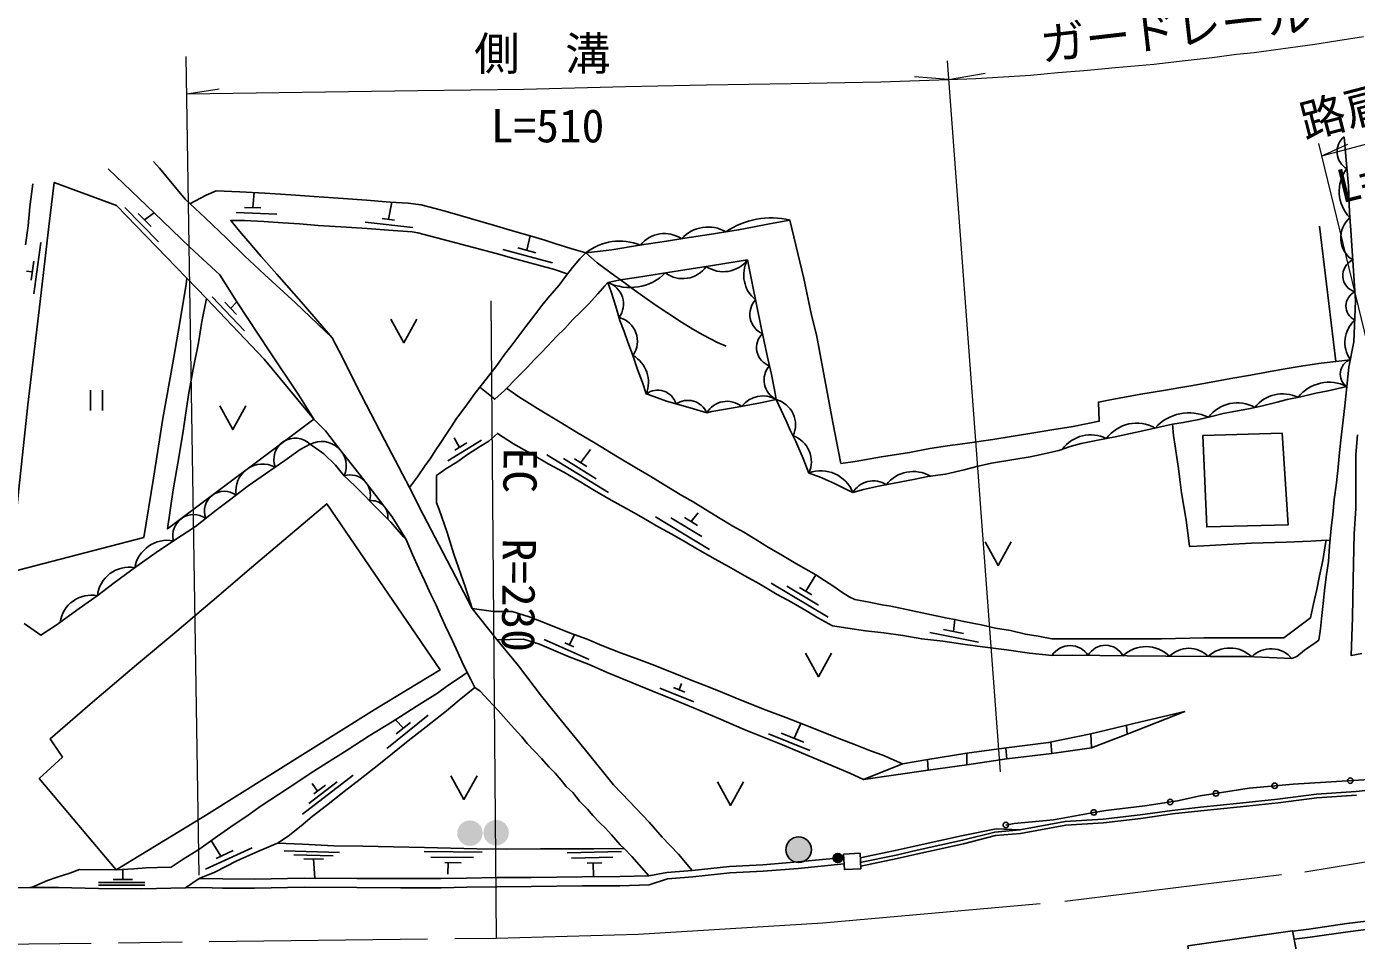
# Model space of a CAD drawing. Units: millimetres at full size, sheet at 1:1000; details may follow other scales. Extents: x 40000 to 680000, y 20000 to 380000.
# Drawn here: x 274200 to 347316, y 271157 to 321373 of the extents above; entities that cross this region are included whole.
import ezdxf
from ezdxf.enums import TextEntityAlignment as Align

# ---------------------------------------------------------------- set-up
doc = ezdxf.new("R2010")
doc.units = ezdxf.units.MM
doc.header["$LTSCALE"] = 1000
doc.linetypes.add('CHAIN', pattern=[18.5, 12, -1.5, 3.5, -1.5])
for name, color, linetype, lineweight in [('M-BGD', 7, 'Continuous', 25), ('M-BGD-EXST', 7, 'Continuous', 25), ('M-BMK', 2, 'CHAIN', 13), ('M-STR-HTXT', 7, 'Continuous', 13)]:
    doc.layers.add(name, color=color, linetype=linetype, lineweight=lineweight)
doc.styles.add('ＭＳ ゴシック', font='')
doc.styles.get('ＭＳ ゴシック').set_extended_font_data('MS Gothic')

msp = doc.modelspace()

# ---------------------------------------------------------------- hatches: boundary and pattern name
at = {"layer": 'M-BGD'}
for points in [[(297876, 277051, 1), (299276, 277051, 1)], [(299318, 277076, 1), (300718, 277076, 1)], [(315948, 276142, 1), (317348, 276142, 1)]]:
    msp.add_hatch(color=256, dxfattribs=at).paths.add_polyline_path(points)
at = {"layer": 'M-BGD-EXST'}
msp.add_hatch(color=256, dxfattribs=at).paths.add_polyline_path([(318583, 275568, 1), (319022, 275807, 0.41421), (318683, 275907, 0.41421)])

# ---------------------------------------------------------------- linework, layer by layer
at = {"layer": 'M-BGD'}
for p, q in [((286633, 311424), (286707, 312256)), ((294096, 310783), (294284, 311727)), ((279604, 311428), (281457, 309538)), ((280335, 311111), (281049, 310383)), ((280692, 310747), (281222, 311140)), ((285729, 311156), (287964, 311075)), ((286186, 311440), (287080, 311407)), ((293757, 310823), (294434, 310744)), ((292807, 310632), (295432, 310325)), ((346181, 302974), (345283, 310415)), ((274605, 306682), (274977, 309514)), ((301704, 309080), (301883, 309873)), ((300388, 309123), (303110, 308391)), ((301209, 309213), (302198, 308947)), ((274513, 307901), (274201, 307941)), ((274452, 307438), (274591, 308492)), ((284401, 306515), (286176, 304660)), ((285093, 306226), (285743, 305547)), ((285418, 305886), (285756, 306255)), ((277716, 301392), (277716, 300275)), ((278383, 301392), (278383, 300275)), ((297367, 297503), (299217, 298654)), ((297996, 298248), (297718, 298771)), ((297745, 298091), (298402, 298500)), ((302809, 297838), (306189, 295764)), ((303720, 297631), (305515, 296529)), ((304319, 297616), (305010, 297192)), ((304664, 297404), (305206, 298128)), ((308770, 294425), (311755, 292629)), ((308770, 294425), (311755, 292629)), ((309631, 294374), (311330, 293351)), ((310375, 294393), (311093, 293961)), ((310734, 294177), (311124, 294650)), ((317042, 290349), (317595, 291242)), ((315138, 290794), (318267, 288913)), ((316009, 290620), (317734, 289584)), ((316702, 290554), (317382, 290145)), ((323854, 288078), (326542, 287547)), ((324612, 288234), (325706, 288018)), ((325159, 288126), (325239, 288792)), ((302658, 287688), (305136, 286585)), ((303800, 287508), (304294, 287288)), ((304047, 287398), (304328, 287960)), ((310080, 284920), (310210, 285270)), ((309025, 285025), (310887, 284268)), ((309773, 285045), (310387, 284795)), ((294000, 281701), (296288, 283525)), ((294920, 282818), (294483, 283277)), ((294526, 282504), (295313, 283132)), ((316395, 282263), (316770, 283083)), ((334707, 282486), (334677, 282974)), ((314999, 282506), (317267, 281585)), ((315684, 282552), (316931, 282045)), ((332752, 281739), (332707, 282499)), ((328104, 281128), (328035, 281728)), ((330565, 281433), (330508, 282052)), ((323777, 280519), (323726, 281099)), ((325895, 280805), (325893, 281437)), ((289370, 278099), (292164, 280229)), ((289719, 278679), (291280, 279869)), ((290187, 279350), (289899, 279776)), ((289998, 279206), (290631, 279689)), ((284880, 275778), (284347, 276638)), ((284046, 275064), (286612, 276243)), ((284630, 275663), (285559, 276089)), ((288370, 276071), (291400, 275995)), ((288900, 275857), (291050, 275804)), ((296065, 276043), (299246, 276009)), ((296422, 275739), (298765, 275714)), ((303917, 275973), (306913, 276034)), ((304162, 275678), (306432, 275724)), ((279500, 274497), (279498, 275052)), ((289442, 275644), (290521, 275617)), ((289981, 275630), (290040, 274577)), ((297205, 275431), (298099, 275421)), ((297384, 275429), (297357, 274800)), ((305026, 275395), (305837, 275412)), ((305359, 275402), (305376, 274659)), ((278155, 274347), (280709, 274347)), ((278155, 274197), (280709, 274197)), ((278968, 274497), (280031, 274497))]:
    msp.add_line(p, q, dxfattribs=at)
for points in [[(298700, 289399), (298328, 290551), (297683, 292384), (297322, 293563), (296881, 294832), (296747, 295209), (296747, 296710), (297251, 297064), (297852, 297441), (298449, 297864), (299156, 298323), (299609, 298584), (300086, 299021), (300967, 298448), (302018, 297851), (302882, 297346), (303731, 296883), (304578, 296389), (305425, 295883), (306345, 295355), (307444, 294748), (308120, 294353), (308962, 293873), (309679, 293474), (310411, 293052), (311087, 292663), (312055, 292115), (312787, 291705), (313694, 291193), (314457, 290768), (315472, 290163), (316250, 289738), (317039, 289277), (317704, 288888), (318515, 288447), (319359, 288314), (320333, 288160), (321326, 288063), (322383, 287920), (323417, 287728), (324574, 287601), (325686, 287432), (326761, 287298), (328071, 287129), (329349, 286932), (330583, 286813), (331712, 286824), (334709, 286792), (336846, 286770), (339285, 286762), (341293, 286755), (343761, 286643), (344034, 286764), (344460, 287101), (345111, 287551), (345243, 287663), (345343, 288278), (345413, 289006), (345491, 289672), (345584, 290552), (345669, 291260), (345777, 291978), (345832, 292830), (345935, 293806), (346016, 294560), (346100, 295378), (346214, 296301), (346311, 297160), (346394, 297977), (346474, 298805), (346592, 299746), (346685, 300532), (346777, 301417), (346905, 302651), (347169, 304058), (347217, 304951), (347273, 306308), (347082, 309050), (347011, 310187), (346942, 311165), (346876, 312620), (346759, 314032), (346642, 315324)], [(298700, 289399), (297106, 292454), (296023, 294516), (295256, 296043), (293875, 298660), (292869, 300614), (292342, 301637), (291597, 303145), (290993, 304265), (288980, 306186), (287285, 307755), (286189, 308769), (285210, 309737), (284010, 310856), (282920, 311888), (282294, 312647), (281517, 313598), (281187, 313956)], [(278686, 313558), (281222, 311140), (283172, 309249), (284833, 307731), (285756, 306255), (287566, 303499), (289166, 301118), (289995, 299808)], [(281169, 296555), (280643, 293301), (273315, 291396), (273770, 295960), (274277, 300595), (274907, 305948), (275417, 310393), (275724, 312808), (279144, 311537), (281329, 309297), (284101, 306424), (287255, 303089), (289995, 299808), (281956, 293769), (282267, 295920), (282592, 297808), (282808, 299136), (283102, 301146), (283366, 302548), (283650, 304000), (283832, 305171), (284101, 306424)], [(274544, 312733), (274378, 311463), (274292, 310418), (274145, 309374)], [(283184, 311638), (284075, 312106), (284631, 312348), (285916, 312295), (287292, 312227), (288723, 312129), (290007, 312032), (291603, 311930), (292888, 311828), (294193, 311733), (295177, 311666), (295893, 311574), (296656, 311381), (297343, 311191), (299876, 310463), (300794, 310192), (301883, 309873), (302699, 309628), (303297, 309433), (304127, 309184), (304941, 308933), (305574, 308393), (306548, 307682), (306846, 307452), (307734, 307586), (309113, 307799), (310746, 308062), (311912, 308241), (313832, 308548), (314096, 307268), (314350, 306014), (314564, 304933), (314752, 304070), (314939, 303208), (315148, 302258), (315340, 301319), (315416, 300877), (314552, 300689), (313268, 300460), (311878, 300217), (311599, 300151), (310686, 300420), (309390, 300791), (308695, 301049), (308266, 301185), (308060, 301814), (307784, 302536), (307541, 303305), (307245, 304088), (307051, 304623), (306824, 305217), (306602, 305988), (306335, 306804), (306161, 307312), (306846, 307452)], [(290993, 304265), (289431, 306099), (287954, 307777), (287099, 308737), (286356, 309597), (285901, 310137), (285423, 310722), (286188, 310722), (287245, 310666), (288296, 310598), (289207, 310537), (290224, 310447), (291478, 310368), (292934, 310273), (294099, 310183), (295409, 310091), (295708, 310047), (298152, 309399), (300022, 308897), (301110, 308596), (302344, 308265), (303219, 308022), (303928, 307781)], [(304941, 308933), (306375, 309102), (307901, 309360), (309393, 309575), (310390, 309743), (311737, 309946), (313350, 310201), (314208, 310375), (315054, 310537), (316166, 310740), (316928, 307525), (317361, 305517), (317629, 304432), (318528, 299620), (318973, 297369), (319760, 297482), (321204, 297736), (322745, 297968), (323869, 298184), (324836, 298340), (325940, 298487), (327319, 298676), (328340, 298844), (329358, 299006), (330568, 299211), (331747, 299406), (333173, 299684), (333133, 300739), (333781, 300863), (335457, 301179), (336709, 301375), (337658, 301547), (338216, 301632), (339527, 301872), (340413, 302044), (341500, 302217), (342574, 302413), (343408, 302564), (344389, 302736), (345378, 302878), (346984, 303069)], [(295256, 296043), (295698, 296631), (296120, 297251), (296420, 297668), (296666, 298060), (296979, 298516), (297243, 298932), (297574, 299430), (297838, 299830), (298192, 300302), (298538, 300776), (298849, 301205), (299264, 301738), (300052, 302750), (300477, 303362), (300824, 303801), (301215, 304304), (301645, 304901), (302145, 305527), (302536, 306053), (302947, 306558), (303481, 307156), (303822, 307647), (304214, 308141), (304619, 308611), (304831, 308836), (304941, 308933)], [(281169, 296555), (281697, 299842), (282216, 302793), (282609, 305001), (282967, 307225), (283010, 307554)], [(299121, 301554), (299943, 300898), (300470, 301381), (301183, 302115), (301716, 302647), (302113, 303059), (302466, 303434), (302865, 303822), (303338, 304347), (303799, 304774), (304233, 305278), (304671, 305705), (305087, 306129), (305612, 306696), (305987, 307119), (306161, 307312)], [(306846, 307452), (307621, 306892), (308756, 306092), (309401, 305657), (310216, 305136), (310829, 304745), (311390, 304430), (311774, 304226), (312196, 304008), (312671, 303820)], [(294233, 305291), (294949, 303996), (295665, 305291)], [(300591, 301506), (301267, 301029), (302435, 300299), (303530, 299627), (304440, 299088), (305465, 298487), (306692, 297728), (307735, 297105), (308525, 296650), (309284, 296172), (310220, 295612), (310846, 295252), (311535, 294841), (312329, 294348), (313034, 293927), (313634, 293583), (314293, 293194), (314997, 292755), (315677, 292356), (316487, 291869), (317204, 291464), (317595, 291242), (318071, 290933), (318589, 290608), (318969, 290332), (319436, 290045), (319746, 289883), (320524, 289744), (321234, 289600), (321716, 289523), (324812, 288870), (325239, 288792), (325730, 288686), (326682, 288493), (327482, 288321), (328304, 288182), (329131, 287994), (329813, 287880), (330566, 287737), (335076, 287726), (336609, 287721), (338930, 287784), (343319, 287790), (344790, 288875), (344961, 289655), (345147, 290443), (345296, 291193), (345466, 292036), (345644, 293086), (345655, 293150)], [(337202, 299534), (337794, 299617), (338662, 299775), (339426, 299961), (339988, 300112), (340788, 300264), (341497, 300393), (342222, 300556), (342891, 300719), (343511, 300877), (344270, 301035), (345090, 301220), (345759, 301366), (346795, 301592)], [(284820, 300527), (285536, 299232), (286252, 300527)], [(315416, 300877), (315967, 299713), (316186, 299196), (316503, 298577), (316897, 297643), (317213, 296839), (317797, 296625), (318630, 296265), (319209, 295967), (319626, 295764), (320211, 295933), (321037, 296113), (321904, 296287), (322968, 296489), (323754, 296641), (324722, 296782), (325746, 297018), (326523, 297226), (327253, 297378), (328490, 297591), (329380, 297738), (329993, 297862), (330955, 298087), (331585, 298300), (332192, 298463), (333098, 298644), (334048, 298829), (334891, 299020), (335577, 299166), (336389, 299342), (337202, 299534)], [(289995, 299808), (290627, 299168), (291348, 298228), (292537, 296729), (293402, 295600), (294306, 294432), (295067, 293192)], [(345864, 293141), (345655, 293150), (344811, 293097), (343453, 293033), (341543, 292991), (340204, 292914), (338935, 292836), (338146, 292795), (338074, 293416), (337957, 294258), (337830, 295007), (337708, 295760), (337613, 296476), (337530, 297089), (337450, 297698), (337347, 298317), (337252, 298906), (337202, 299534)], [(274064, 288570), (274984, 287933), (275820, 288487), (277096, 289387), (278089, 290097), (279021, 290809), (280264, 291729), (281320, 292470), (282281, 293118), (283486, 293896), (284615, 294794), (285357, 295358), (286391, 296131), (287342, 296789), (288401, 297533), (289237, 298128), (289791, 298421), (290543, 297888), (291188, 297273), (291669, 296689), (292256, 296128), (292676, 295708), (293201, 295170), (293665, 294702), (294232, 294131), (294925, 293326), (295067, 293192), (295421, 292354), (295765, 291596), (296071, 290926), (296419, 290164), (296728, 289577), (296941, 289068), (297222, 288464), (297622, 287611), (297907, 286986), (298157, 286445), (298422, 285870), (297954, 285541), (297365, 285156), (296785, 284744), (295815, 284132), (294305, 283162), (293027, 282394), (291833, 281611), (290689, 280888), (289846, 280365), (288999, 279799), (288054, 279180)], [(347378, 298945), (347286, 297858), (347286, 294888), (347195, 293499), (347147, 290985), (347107, 288904), (347020, 286818), (347617, 286927)], [(326903, 293056), (327619, 291761), (328335, 293056)], [(310793, 274997), (310045, 275895), (309153, 276833), (308422, 277650), (307341, 278794), (306472, 279708), (305546, 280841), (304866, 281698), (304014, 282733), (303207, 283711), (302510, 284586), (301245, 286250), (299956, 287806), (298700, 289399)], [(298700, 289399), (299872, 289234), (300902, 289223), (301824, 288937), (302733, 288586), (304056, 288060), (305025, 287702), (305828, 287370), (306862, 286966), (307719, 286647), (308592, 286312), (309658, 285891), (310735, 285448), (311448, 285177), (312242, 284863), (313207, 284468), (314080, 284117), (314864, 283813), (315941, 283397), (317021, 282987), (317907, 282635), (318855, 282257), (319675, 281938), (320603, 281580), (321285, 281335), (322359, 280858)], [(320217, 280001), (319464, 280338), (315753, 281896), (313649, 282751), (312260, 283353), (310862, 283939), (309803, 284372), (308575, 284879), (307560, 285293), (306125, 285887), (305126, 286309), (303946, 286784), (302401, 287431), (301528, 287713), (300061, 287679)], [(317019, 286943), (317735, 285648), (318451, 286943)], [(287991, 276505), (288584, 276890), (289295, 277456), (289909, 277963), (290697, 278574), (291669, 279344), (292542, 280024), (293573, 280825), (294321, 281423), (295178, 282125), (296161, 282884), (297285, 283773), (297990, 284355), (298845, 285060), (298628, 285487), (298422, 285870)], [(298845, 285060), (299131, 284858), (299575, 284369), (300129, 283785), (300694, 283152), (301003, 282802), (301421, 282348), (301727, 281970), (302128, 281553), (302506, 281150), (302921, 280688), (303257, 280354), (303591, 279966), (303873, 279614), (304229, 279286), (304605, 278810), (305047, 278377), (305337, 278023), (305718, 277618), (306024, 277323), (306354, 276955), (306840, 276413), (307052, 276201)], [(297533, 280198), (298249, 278903), (298965, 280198)], [(328041, 277495), (328508, 277572), (330665, 277784), (332877, 278188), (333544, 278286), (335678, 278553), (337475, 278823), (338720, 279094), (341419, 279522), (343840, 279751), (347720, 279981), (352165, 280319), (353691, 280511)], [(312191, 279869), (312907, 278574), (313623, 279869)], [(320019, 275434), (322016, 275847), (323165, 276109), (325667, 276663), (327436, 277110), (328818, 277225), (331312, 277696), (333387, 277818), (335430, 278049), (337185, 278301), (338743, 278473), (340913, 278690), (342983, 278919), (345129, 279194), (347302, 279344), (349090, 279549)], [(288054, 279180), (287103, 278559), (286376, 278037), (285437, 277406), (284698, 276890), (283665, 276149), (282813, 275618), (282151, 275185), (281406, 275159), (280770, 275136), (280105, 275086), (279125, 275031)], [(320060, 275238), (322059, 275651), (323209, 275914), (325713, 276469), (327469, 276912), (328845, 277026), (331337, 277497), (333405, 277618), (335455, 277851), (337211, 278103), (338764, 278274), (340934, 278491), (343007, 278720), (345149, 278995), (347320, 279144)], [(320036, 275693), (321963, 276091), (323110, 276353), (325609, 276907), (327505, 277282), (328818, 277225)], [(308409, 274703), (307483, 275762), (307052, 276201), (305381, 276193), (302451, 276185), (300584, 276177), (298960, 276185), (296076, 276264), (294371, 276297), (292684, 276341), (291089, 276360), (289377, 276436), (287991, 276505), (286907, 276039), (285754, 275522), (284554, 274902), (283695, 274558)], [(319133, 275720), (316596, 275465), (314676, 275306), (312846, 275218), (310793, 274997), (309396, 274882), (308409, 274703)], [(367937, 275739), (366207, 275209), (363794, 274679), (361191, 274145), (358627, 273651), (356029, 273172), (354052, 272867), (351751, 272628), (349381, 272400), (346787, 272078), (344709, 271776), (343813, 271672)], [(274478, 274063), (275346, 274453), (275889, 274625), (276573, 274849), (277110, 275046), (279125, 275031)], [(319152, 275371), (316628, 275116), (314699, 274956), (312873, 274869), (310826, 274649), (309441, 274534), (308422, 274203)], [(368071, 275309), (366322, 274773), (363887, 274238), (361279, 273704), (358710, 273209), (356104, 272728), (354110, 272421), (351796, 272180), (349430, 271953), (346847, 271632), (344767, 271330), (343897, 271229)], [(282935, 274052), (283695, 274558), (284984, 274534), (286725, 274527), (289466, 274580), (292353, 274565), (294773, 274553), (296986, 274553), (298390, 274573), (300055, 274607), (301946, 274612), (304738, 274656), (306817, 274664), (308409, 274703)], [(282935, 274052), (283842, 274055), (284979, 274034), (286729, 274027), (289469, 274080), (292350, 274065), (294772, 274053), (296990, 274053), (298398, 274073), (300061, 274108), (301951, 274112), (304742, 274156), (306824, 274164), (308422, 274203)], [(282935, 274052), (280530, 273993), (278152, 274012), (275960, 274063), (274375, 274063), (271702, 274031), (271132, 274119)]]:
    msp.add_lwpolyline(points, dxfattribs=at)
for points in [[(338864, 298907), (343230, 299033), (343567, 293995), (339088, 293883)], [(274884, 280055), (276168, 281232), (275503, 282238), (277830, 284242), (280251, 286300), (282454, 288158), (284411, 289800), (286571, 291651), (288591, 293344), (290705, 295150), (296935, 286021), (293318, 283832), (283950, 277956), (279125, 275031)], [(320217, 280001), (323777, 280519), (325895, 280805), (328104, 281128), (330565, 281433), (332752, 281739), (334707, 282486), (337878, 283740), (335456, 283162), (332707, 282499), (330392, 282029), (327930, 281714), (325893, 281437), (323649, 281087), (322359, 280858)], [(319123, 275894), (319170, 275045), (320067, 275092), (320024, 275941)], [(338045, 270864), (338217, 269832), (344006, 270661), (343810, 271685)]]:
    msp.add_lwpolyline(points, close=True, dxfattribs=at)
for centre, radius in [((346979, 279937), 150), ((339592, 279232), 150), ((342824, 279655), 150), ((337081, 278764), 150), ((332877, 278188), 150), ((328041, 277495), 150), ((316648, 276142), 700)]:
    msp.add_circle(centre, radius, dxfattribs=at)
for centre, radius, start, end in [((347316, 314499), 1066, 129.25602, 240.85722), ((348413, 312317), 2044, 142.2462, 224.76699), ((315130, 306515), 4350, 76.2162, 124.72432), ((347902, 309771), 1452, 130.38091, 237.23767), ((311665, 308394), 1963, 59.83019, 137.7921), ((306820, 306561), 3026, 68.04436, 128.38372), ((309269, 308306), 1692, 56.18219, 141.1817), ((347508, 307695), 940, 114.56671, 253.39084), ((307372, 309826), 2790, 244.28708, 314.41596), ((310273, 309121), 1599, 233.6258, 324.35169), ((312509, 309583), 1680, 236.10546, 321.97712), ((315397, 307729), 1767, 152.37061, 230.76587), ((305772, 306129), 1246, 323.6032, 71.7789), ((315138, 305567), 1169, 137.21978, 245.74631), ((347590, 306021), 849, 114.42686, 244.84337), ((306435, 304082), 1351, 324.91141, 75.46571), ((348348, 304021), 1664, 132.26424, 214.90668), ((315401, 303737), 1066, 134.19025, 250.41948), ((306670, 301823), 1719, 338.19954, 59.54511), ((315946, 301949), 1196, 139.0365, 243.67134), ((347268, 302282), 837, 109.83459, 235.62025), ((308900, 300344), 1053, 16.42502, 127.04277), ((345810, 299667), 2162, 62.89871, 141.89602), ((310549, 299690), 1146, 23.72029, 123.86161), ((312713, 299481), 1300, 51.88144, 149.00976), ((314680, 299602), 1473, 60.0095, 142.18949), ((315040, 299490), 1438, 335.18319, 74.82259), ((340769, 298719), 1980, 60.77409, 143.354), ((343267, 299249), 1944, 64.34117, 141.9479), ((338103, 297683), 2466, 64.11482, 138.61559), ((335234, 297533), 2051, 60.18831, 144.06435), ((288966, 297586), 1174, 45.35688, 201.21646), ((290421, 297219), 1357, 337.01013, 117.67277), ((315842, 297466), 1507, 335.4283, 70.51609), ((332709, 297012), 1929, 63.37553, 143.69447), ((287183, 295850), 1481, 62.31063, 188.58665), ((317877, 295082), 1878, 21.29855, 110.70801), ((322953, 295038), 1884, 59.62622, 141.92031), ((291994, 295628), 1110, 343.66818, 106.98534), ((320761, 295083), 1324, 57.57252, 149.00093), ((285075, 294740), 1098, 54.05652, 201.09294), ((293184, 294443), 882, 351.26381, 98.13845), ((283386, 293413), 1144, 54.50525, 194.97283), ((281963, 291293), 1853, 80.1102, 169.22637), ((279841, 289903), 1762, 80.12525, 173.65262), ((277762, 288392), 1736, 79.1424, 171.61385), ((331577, 286173), 1182, 32.87904, 147.2672), ((333521, 286283), 1090, 28.00372, 150.78131), ((335751, 285467), 1836, 45.16878, 133.67687), ((338098, 285729), 1479, 44.31151, 135.33414), ((340350, 285441), 1781, 46.91949, 132.11565), ((342619, 285710), 1474, 39.24598, 135.55447)]:
    msp.add_arc(centre, radius, start, end, dxfattribs=at)
at = {"layer": 'M-BGD-EXST'}
msp.add_circle((318803, 275687), 250, dxfattribs=at)
at = {"layer": 'M-BMK'}
msp.add_lwpolyline([(265748, 270866), (300012, 271285), (307827, 271500), (317982, 272117), (331293, 273314), (344478, 274931), (354438, 276565), (363688, 278567), (374961, 281418), (386922, 285040), (388628, 285628), (433493, 301886), (440414, 303643), (445735, 304501), (451760, 304952), (456936, 304827), (459632, 304622), (466156, 303652), (472732, 301927), (478193, 300005), (481268, 298580), (548412, 263314)], dxfattribs=at)
at = {"layer": 'M-STR-HTXT'}
for p, q in [((283684, 274748), (282975, 319739)), ((324823, 319493), (327722, 280415)), ((324898, 318471), (326896, 318816)), ((324898, 318471), (323021, 318612)), ((283008, 317687), (284793, 317957)), ((345413, 314277), (353544, 316439)), ((352088, 286799), (345249, 314952)), ((345413, 314277), (346838, 314914)), ((299733, 306311), (300012, 271285))]:
    msp.add_line(p, q, dxfattribs=at)
for points in [[(324898, 318471), (326391, 318524), (327906, 318618), (329390, 318705), (330905, 318847), (332325, 318970), (334070, 319128), (336178, 319316), (337897, 319515), (339390, 319680), (340728, 319850), (341703, 319956), (343287, 320179), (345038, 320409), (346294, 320603), (347702, 320825)], [(283008, 317687), (295707, 317855), (301534, 317930), (307122, 318079), (311591, 318170), (316234, 318244), (321166, 318343), (324898, 318473)]]:
    msp.add_lwpolyline(points, dxfattribs=at)

# ---------------------------------------------------------------- texts
at = {"layer": 'M-STR-HTXT', "style": 'ＭＳ ゴシック'}
for s, rotation, p in [('ガードレール', 6.568, (337380, 321235)), ('路肩\u3000Con', 14.56, (349695, 317500)), ('L=10.0', 13.782, (349920, 313440)), ('EC\u3000R=230', 269.451, (301294, 292625))]:
    msp.add_text(s, height=1833, rotation=rotation, dxfattribs=at).set_placement(p, align=Align.MIDDLE_CENTER)
for s, p in [('側\u3000溝', (302557, 319893)), ('L=510', (302848, 315927))]:
    msp.add_text(s, height=1833, dxfattribs=at).set_placement(p, align=Align.MIDDLE_CENTER)

doc.saveas('drawing.dxf')
